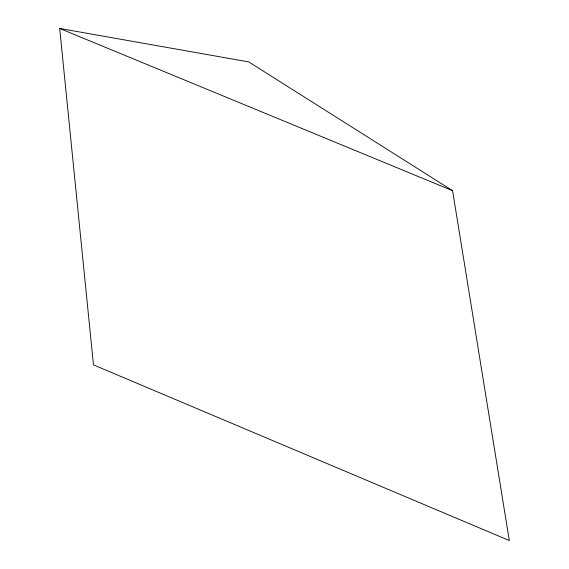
<?xml version="1.0" encoding="UTF-8"?>
<svg xmlns="http://www.w3.org/2000/svg" width="569" height="569" viewBox="0 0 569 569"><rect width="100%" height="100%" fill="white"/><g stroke="black" fill="none" stroke-linecap="round" stroke-linejoin="round"><path stroke-width="0.85" d="M59.681 28.45L248.795 61.929L452.59 190.686L509.319 540.55L93.465 364.878L59.681 28.45L452.59 190.686"/></g></svg>
